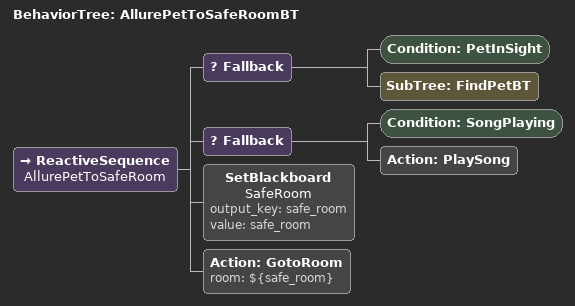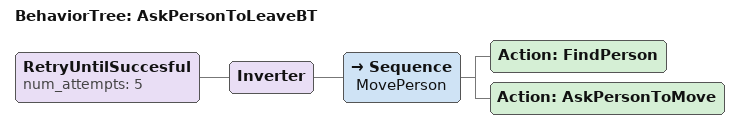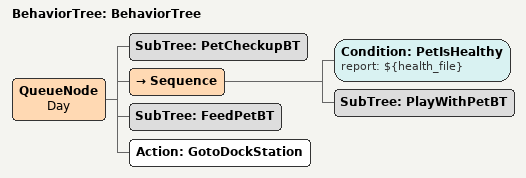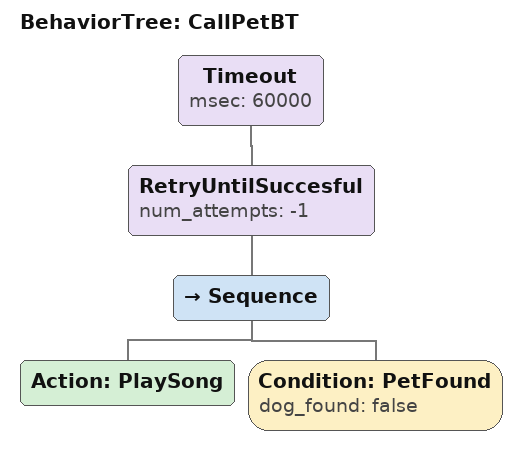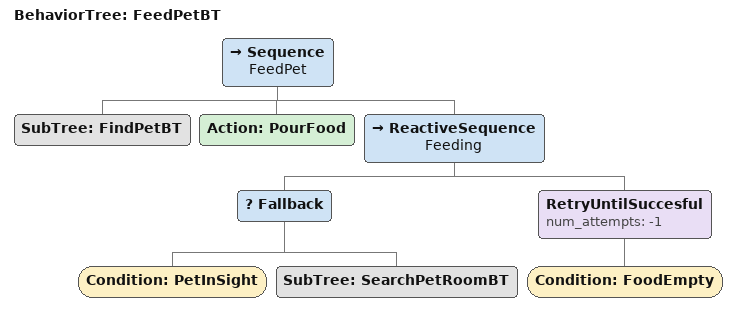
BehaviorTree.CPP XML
<BehaviorTree ID="AllurePetToSafeRoomBT">
    <ReactiveSequence name="AllurePetToSafeRoom">
        <Fallback>
            <Condition ID="PetInSight"/>
            <SubTree ID="FindPetBT"/>
        </Fallback>
        <Fallback>
            <Condition ID="SongPlaying"/>
            <Action ID="PlaySong"/>
        </Fallback>
        <SetBlackboard name="SafeRoom" output_key="safe_room" value="safe_room"/>
        <Action ID="GotoRoom" room="${safe_room}"/>
    </ReactiveSequence>
</BehaviorTree>

<BehaviorTree ID="AskPersonToLeaveBT">
    <RetryUntilSuccesful num_attempts="5">
        <Inverter>
            <Sequence name="MovePerson">
                <Action ID="FindPerson"/>
                <Action ID="AskPersonToMove"/>
            </Sequence>
        </Inverter>
    </RetryUntilSuccesful>
</BehaviorTree>

<BehaviorTree ID="BehaviorTree">
    <QueueNode name="Day">
        <SubTree ID="PetCheckupBT"/>
        <Sequence>
            <Condition ID="PetIsHealthy" report="${health_file}"/>
            <SubTree ID="PlayWithPetBT"/>
        </Sequence>
        <SubTree ID="FeedPetBT"/>
        <Action ID="GotoDockStation"/>
    </QueueNode>
</BehaviorTree>

<BehaviorTree ID="CallPetBT">
    <Timeout msec="60000">
        <RetryUntilSuccesful num_attempts="-1">
            <Sequence>
                <Action ID="PlaySong"/>
                <Condition ID="PetFound" dog_found="false"/>
            </Sequence>
        </RetryUntilSuccesful>
    </Timeout>
</BehaviorTree>

<BehaviorTree ID="FeedPetBT">
    <Sequence name="FeedPet">
        <SubTree ID="FindPetBT"/>
        <Action ID="PourFood"/>
        <ReactiveSequence name="Feeding">
            <Fallback>
                <Condition ID="PetInSight"/>
                <SubTree ID="SearchPetRoomBT"/>
            </Fallback>
            <RetryUntilSuccesful num_attempts="-1">
                <Condition ID="FoodEmpty"/>
            </RetryUntilSuccesful>
        </ReactiveSequence>
    </Sequence>
</BehaviorTree>
